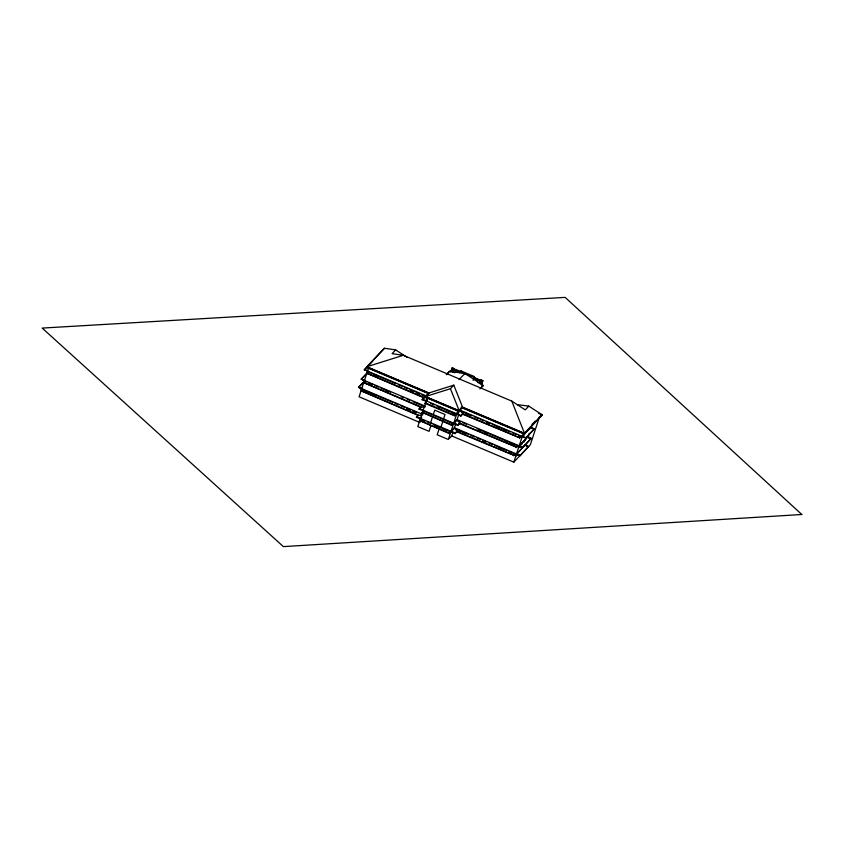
<?xml version="1.0" encoding="UTF-8"?>
<svg xmlns="http://www.w3.org/2000/svg" width="844" height="844" viewBox="0 0 844 844"><rect width="100%" height="100%" fill="white"/><g stroke="black" fill="none" stroke-linecap="round" stroke-linejoin="round"><path stroke-width="1.27" d="M361.601 390.287L361.643 388.989M522.067 447.098L521.434 446.909M527.616 446.592L527.089 446.571M420.164 421.24L420.481 420.101M420.892 421.546L421.093 420.723M422.844 413.096L423.161 411.946M430.451 425.587L430.598 425.049M433.13 417.442L433.362 416.514M442.689 421.472L442.868 420.723M448.713 433.299L448.881 432.55M449.441 433.605L449.778 432.328M451.403 424.965L452.996 422.886L423.72 410.532L422.222 412.326L451.329 425.186L452.774 423.551M452.131 425.271L452.437 424.31M451.329 425.186L451.656 424.11M364.197 380.961L364.07 382.353M361.939 388.841L358.637 387.132L364.545 380.908M361.316 378.977L364.798 380.138L364.619 380.697L361.316 378.977L367.224 372.763M364.418 369.566L367.9 370.727L367.71 371.286L364.418 369.566L384.453 348.255L395.657 349.901L407.04 357.318M428.435 393.61L367.541 367.91L366.876 366.75L384.453 348.255M422.738 414.889L418.149 415.459L361.401 390.93L362.888 389.137L422.686 414.383M425.418 406.745L420.829 407.314L364.07 382.786L365.568 380.992L425.365 406.238M427.402 397.345L423.92 397.904L367.172 373.375L368.67 371.582L426.157 395.847M361.232 391.426L362.888 389.137M365.346 381.657L365.568 380.992M368.67 371.582L367.003 373.871M421.715 417.115L420.491 418.846L416.398 417.305L418.318 414.963L361.401 390.93M419.236 408.654L423.382 410.026L423.171 410.69L419.078 409.161L420.987 406.808L364.07 382.786M427.497 399.55L426.262 401.28L422.169 399.75L424.089 397.397L367.172 373.375M450.095 431.706L448.649 433.331L419.542 420.47L421.04 418.677L450.316 431.041L449.441 433.679M425.154 403.411L426.811 401.122L456.087 413.476L455.865 414.14L454.431 415.776L425.154 403.411L426.811 401.122M538.725 413.391L542.249 414.879L524.673 433.383L462.586 407.167L459.136 410.954L425.503 396.754L428.963 392.966L453.798 385.149L462.586 407.167L458.334 411.228L426.241 397.682L425.576 396.522L428.963 392.966L366.876 366.75L403.295 355.292L511.781 401.1L525.232 409.867L528.798 406.112L542.249 414.879L523.808 433.879L461.721 407.673L458.334 411.228M420.175 421.325L421.04 418.677M423.72 410.532L422.063 412.822M430.609 422.717L432.656 416.482M433.288 414.573L434.734 410.173L445.01 414.509L443.564 418.909M430.704 426.357L429.058 431.347L417.78 426.579L427.275 397.724L456.657 410.131M480.658 388.303L483.211 385.465L464.875 373.502L449.578 371.265L447.025 374.103M450.675 371.645L452.321 367.752L453.935 368.438L453.65 369.303M450.865 372.172L452.321 367.752M452.384 372.046L453.935 368.438M454.937 372.721L452.658 371.761L453.376 369.588L459.927 372.763L460.486 372.183M439.239 428.541L437.181 434.776L448.343 439.492L457.838 410.627M440.969 427.096L443.016 420.861M461.14 370.98L460.054 372.383L461.14 370.98L474.349 376.561L473.642 377.606L474.201 377.015M448.649 433.331L448.85 432.761M454.431 415.776L456.087 413.476M452.12 425.534L452.996 422.886M449.198 438.595L451.73 435.926L452.795 432.677M455.76 423.677L454.23 428.341L451.688 431.01M449.24 422.063L453.523 423.751L456.91 420.185L458.841 414.309M448.386 410.859L456.615 414.341L460.001 410.775L460.813 408.306M451.055 431.748L455.032 433.616L456.952 431.273L513.869 455.306L515.367 453.513L454.41 427.781L451.276 431.084L455.201 433.12M453.734 423.593L457.712 425.471L459.632 423.129L516.549 447.162L518.047 445.368L457.089 419.626L453.945 422.928L457.881 424.975M456.826 414.182L460.813 416.06L462.723 413.718L519.64 437.751L521.138 435.958L460.18 410.216L457.047 413.518L460.972 415.564M473.642 377.606L474.349 376.561M477.715 382.332L479.993 383.292L480.7 381.129L473.874 377.701M473.157 380.412L473.874 378.239M481.428 385.075L482.884 380.655L481.27 379.969L480.426 381.425L473.6 378.534L474.423 377.11M455.032 433.616L456.952 431.273L454.41 427.781M457.712 425.471L459.632 423.129L457.089 419.626M460.813 416.06L462.723 413.718L460.18 410.216M481.27 379.969L479.719 383.587L480.268 383.007M481.238 384.558L482.884 380.655M517.52 404.698L528.798 406.112M456.783 431.78L513.869 455.306M459.463 423.625L516.549 447.162M462.565 414.214L519.64 437.751M515.367 453.513L513.701 455.802M518.047 445.368L516.38 447.658M519.482 438.247L521.138 435.958M451.73 435.926L513.817 462.143L523.301 433.278L461.214 407.072M516.633 454.209L519.978 455.781L528.555 446.487L525.253 444.767L516.813 453.65L516.085 455.876L516.813 454.895M509.143 451.529L516.306 454.547L531.235 438.331L527.933 436.622L519.493 445.505L518.976 447.51M522.584 436.095L522.404 436.654L525.749 438.226L534.326 428.921L531.024 427.212L522.584 436.095L525.886 437.804L534.326 428.921M521.729 444.609L522.278 442.942M524.272 441.929L524.82 440.262M519.978 455.781L528.555 446.487M531.235 438.331L522.658 447.637L519.313 446.065M531.024 427.212L530.844 427.771L534.189 429.343M528.101 436.812L529.262 433.278M532.416 423.688L531.192 427.402L529.536 429.142M539.432 417.094L530.338 444.746L528.692 446.476M422.411 412.421L423.182 411.819M432.708 416.767L433.257 416.503M450.316 431.041L448.818 432.824L419.542 420.47M419.384 420.966L420.818 419.341L424.405 420.861M532.553 424.036L535.18 421.093M364.27 369.988L372.71 361.105M361.179 379.399L367.931 372.299M358.5 387.554L364.408 381.33M395.657 349.901L392.091 353.657L403.295 355.292M422.169 399.75L423.92 397.904M446.276 374.747L449.578 371.265M419.078 409.161L420.829 407.314M416.398 417.305L418.149 415.459M450.422 388.715L459.21 410.722L425.576 396.522L450.422 388.715L453.798 385.149M459.083 379.6L464.875 373.502M473.716 378.154L474.275 377.574L481.112 380.454L480.552 381.034M479.898 388.947L483.211 385.465M524.567 434.375L522.077 436.992L518.501 435.483M526.445 438.553L518.986 446.402L509.438 442.372M513.817 462.143L519.609 456.034M527.479 430.123L542.175 415.1L540.645 414.457M362.234 379.494L364.154 380.686M362.023 379.716L364.07 380.887M359.344 387.86L361.39 389.031M519.63 446.835L519.239 447.309L519.482 446.719M519.324 455.37L517.024 454.673L516.349 455.644M481.818 386.52L483.137 385.687M540.856 415.934L542.175 415.1M361.432 389.211L361.39 390.508L362.129 388.282L358.637 387.132M359.555 387.649L360.863 388.599M461.721 407.673L462.512 407.388L524.599 433.605L511.781 401.1M521.835 447.193L519.651 446.666M361.538 388.831L360.968 388.683M518.638 455L517.14 454.536M422.338 399.244L426.484 400.615M416.556 416.809L420.702 418.181M460.982 371.444L453.777 368.912L453.228 369.503L460.212 372.478M473.79 377.141L460.202 371.93M451.762 368.332L453.386 369.018M480.711 380.56L482.325 381.235M454.789 369.777L459.347 371.698M474.149 377.954L480.985 380.834M366.802 366.982L428.889 393.188M428.267 393.156L368.575 367.952L359.08 396.807L419.974 422.517M367.351 371.666L396.005 383.756M398.389 384.769L401.976 386.278M404.36 387.291L407.947 388.799M410.332 389.812L413.919 391.321M416.303 392.333L419.879 393.842M422.274 394.844L425.851 396.363L422.158 394.918M460.001 410.775L471.933 415.818M474.328 416.83L477.904 418.339M480.299 419.352L483.876 420.861M486.26 421.863L489.847 423.382M492.231 424.384L495.818 425.903M498.203 426.906L501.79 428.425M504.174 429.427L510.145 431.949M512.53 432.961L516.117 434.47M374.303 374.715L377.817 376.202M410.089 389.822L413.708 391.352M416.124 392.376L419.742 393.905M459.959 410.88L463.588 412.41M466.004 413.433L469.623 414.963M486.524 422.095L488.929 423.118M496.177 426.178L499.796 427.708M502.18 428.71L505.693 430.187M518.575 435.631L520.917 436.622M430.756 403.421L434.28 404.909M436.633 405.901L440.157 407.388M442.509 408.38L446.033 409.867M438.447 406.787L441.866 408.232M446.434 410.163L449.979 411.65M452.331 412.653L455.865 414.14M425.323 402.915L454.589 415.269M364.26 381.077L366.644 382.079M369.028 383.092L372.615 384.6M375 385.613L378.587 387.122M380.971 388.134L384.558 389.643M386.942 390.645L390.519 392.165M401.269 396.701L403.654 397.703M407.241 399.223L409.625 400.225M413.212 401.744L423.952 406.281M456.91 420.185L460.486 421.705M462.871 422.707L466.458 424.226M477.198 428.763L479.592 429.765M483.169 431.284L486.756 432.793M489.14 433.795L505.851 440.853M368.87 383.134L372.383 384.621M385.265 390.065L387.681 391.078M456.868 420.291L460.486 421.821M478.601 429.469L482.219 430.999M484.635 432.012L488.254 433.542M504.934 440.589L508.457 442.077M510.799 443.068L514.312 444.545M422.96 410.849L448.818 421.768M422.222 412.326L451.498 424.68M361.58 389.221L392.618 402.324M395.013 403.337L398.59 404.846M400.974 405.858L404.561 407.367M406.945 408.38L410.532 409.889M412.916 410.891L416.503 412.41M455.422 428.836L468.557 434.386M470.941 435.398L474.518 436.907M476.913 437.92L480.489 439.429M482.884 440.431L486.46 441.95M488.845 442.952L492.432 444.471M494.816 445.474L498.403 446.993M500.787 447.995L506.759 450.517M362.677 389.801L368.533 392.281M370.875 393.262L374.388 394.749M406.724 408.401L410.353 409.931M412.769 410.954L416.387 412.484M456.604 429.459L460.223 430.989M462.639 432.012L466.257 433.542M483.158 440.673L485.574 441.697M498.741 447.257L502.254 448.734M509.291 451.709L511.633 452.7M420.28 418.993L424.986 420.977M427.328 421.968L430.862 423.456M433.215 424.448L436.738 425.946M439.091 426.937L450.844 431.896M434.955 425.313L440.663 427.718M443.026 428.72L446.56 430.208M527.753 437.181L531.098 438.753M527.542 437.403L530.064 438.595M525.073 445.326L528.418 446.898M519.493 445.505L522.795 447.214M516.813 453.65L520.115 455.359M801.8 514.492L283.373 546.617L42.2 328.084L565.132 297.383L801.8 514.492"/></g></svg>
